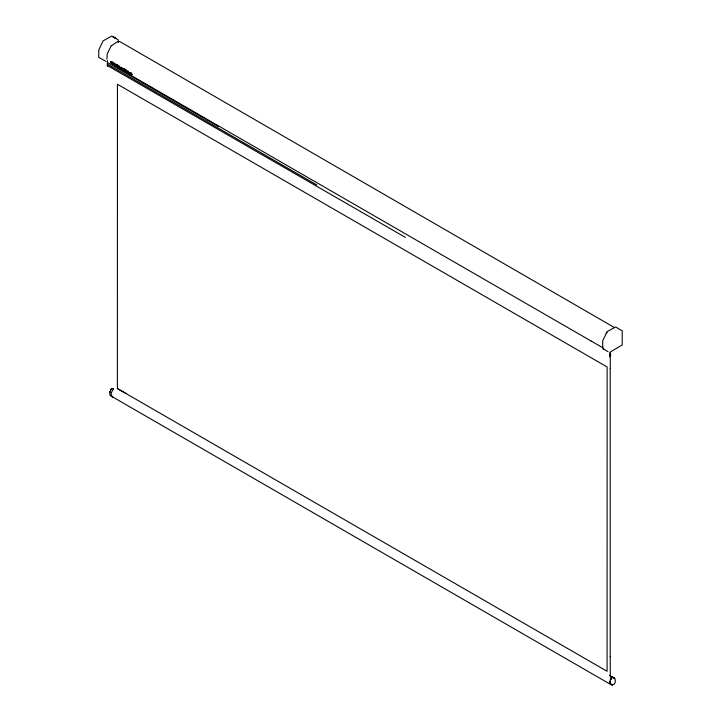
<?xml version="1.0" encoding="UTF-8"?>
<svg xmlns="http://www.w3.org/2000/svg" width="721" height="721" viewBox="0 0 721 721"><rect width="100%" height="100%" fill="white"/><g stroke="black" fill="none" stroke-linecap="round" stroke-linejoin="round"><path stroke-width="1.08" d="M107.348 66.386L107.375 60.555M112.782 63.583L111.088 62.799L112.782 63.583L111.331 61.835L112.918 62.754L113.188 63.935L110.998 62.79L110.845 61.555L112.755 62.817L111.169 61.925M111.349 62.43C109.168 59.212 116.757 65.755 111.331 61.835M112.62 63.682C106.906 59.302 114.837 66.539 112.602 63.069M114.098 64.809L114.107 63.367L114.774 63.565C115.793 65.683 113.269 64.539 114.774 65.007M114.269 64.719L114.269 63.277M114.603 65.097L114.107 63.367M115.711 65.737L115.874 64.205L118.091 65.485L116.216 64.836L117.379 65.881L116.216 65.755L118.109 66.936L115.711 65.737L118.109 66.936M115.874 65.647L115.874 64.205M118.109 66.665L116.216 65.404M117.379 65.881L116.216 64.836M117.379 388.547L117.442 84.258L607.136 366.98L607.082 671.278L117.379 388.547L125.796 393.423M117.929 65.818L115.711 64.295M119.271 67.801C119.028 65.278 120.083 68.387 118.866 67.558C118.28 63.466 122.282 70.568 118.866 66.125M119.443 67.702L119.028 66.026M121.849 69.099L121.227 68.928L121.407 67.792L121.849 69.099L121.858 67.657L120.29 67.819M121.687 69.189L121.452 67.423M122.741 69.802L122.912 68.27L125.121 69.54L123.246 68.901L124.409 69.946L123.246 69.82L125.148 71L122.741 69.802L125.148 71M122.912 69.703L122.912 68.27M125.148 70.73L123.246 69.468M124.409 69.946L123.246 68.901M124.958 69.883L122.741 68.36M126.355 71.884C126.058 69.306 127.193 72.515 125.905 71.622C125.048 66.494 131.249 76.913 125.905 70.18M126.517 71.794L126.067 70.09M128.176 72.316L128.158 71.298L128.014 72.406M128.158 71.298L128.446 73.091L127.996 71.388M130.177 73.299C127.914 70.973 133.169 74.236 131.826 74.29C128.708 74.2 129.203 72.298 131.61 74.461M129.996 72.803L132.033 74.777L129.915 73.497M131.447 74.551C126.554 71.73 132.565 72.641 131.411 73.785M131.583 73.686L130.159 72.704M609.975 352.443L609.705 356.697M610.218 656.741L610.209 368.476M613.688 677.623L614.112 677.965C610.723 674.595 607.542 684.806 611.994 684.95M610.75 679.38L611.534 677.848L610.984 678.822M111.187 45.783C111.485 46.261 117.072 40.836 119.731 41.521L614.562 327.622M111.088 45.955L107.141 54.192L106.969 59.149M111.737 388.493C110.764 389.16 107.51 396.379 112.188 396.135M111.782 388.61L113.648 388.943M119.425 66.656L120.308 68.216L121.407 67.792M120.209 68.162L121.326 67.855M126.508 70.901L128.446 73.091M128.095 72.893L128.608 73.001M603.089 347.27L601.828 347.207L591.238 341.105M610.417 351.938L622.214 344.999L622.25 330.885L615.644 326.974L607.127 331.66L602.729 340.736L602.657 348.441L608.127 351.758M105.897 61.348L98.705 57.329L98.822 49.812L103.139 40.836L111.746 36.05L118.208 39.763L118.442 42.305M113.594 389.16C111.836 390.854 109.394 395.856 112.99 397.145L609.777 683.968L611.21 684.112M612.562 684.869L612.057 684.932M612.381 684.914C616.933 684.418 615.256 677.479 613.778 677.686M612.165 684.941L612.237 684.905M128.266 72.803L126.328 70.865M116.378 64.737L118.091 65.728M123.417 68.801L125.121 69.793M118.28 68.044L591.283 341.132M107.366 62.475L218.409 126.535M107.366 64.115L316.78 184.909M107.348 65.494L405.409 237.416M609.651 675.262L613.67 678.281M603.333 348.991L603.955 349.361M610.534 684.373L611.029 684.094L610.327 684.157L610.777 684.526M612.886 677.28L612.201 676.794L613.418 677.893L613.093 677.479M610.299 677.307L610.227 656.57M614.328 678.146L614.752 678.677M610.272 352.839L610.281 368.323M610.678 354.624L610.678 355.237M610.011 681.642L609.903 682.228L610.011 681.642M110.313 391.233L110.052 391.963L110.313 391.233M610.606 679.705L610.858 679.11L610.606 679.705M110.926 389.746C111.647 388.403 111.394 388.961 110.926 389.746M606.758 332.336L606.37 333.174L606.758 332.336M111.277 391.927L111.277 391.927M611.922 679.759L611.922 679.759M611.696 677.524L612.309 677.109L611.696 677.524M112.134 388.367L112.134 388.367M110.403 395.541L110.773 395.829L110.367 395.514M114.972 37.834L112.891 36.645L116.135 38.51L114.972 37.834M112.746 396.965L111.719 396.334L112.746 396.965"/></g></svg>
